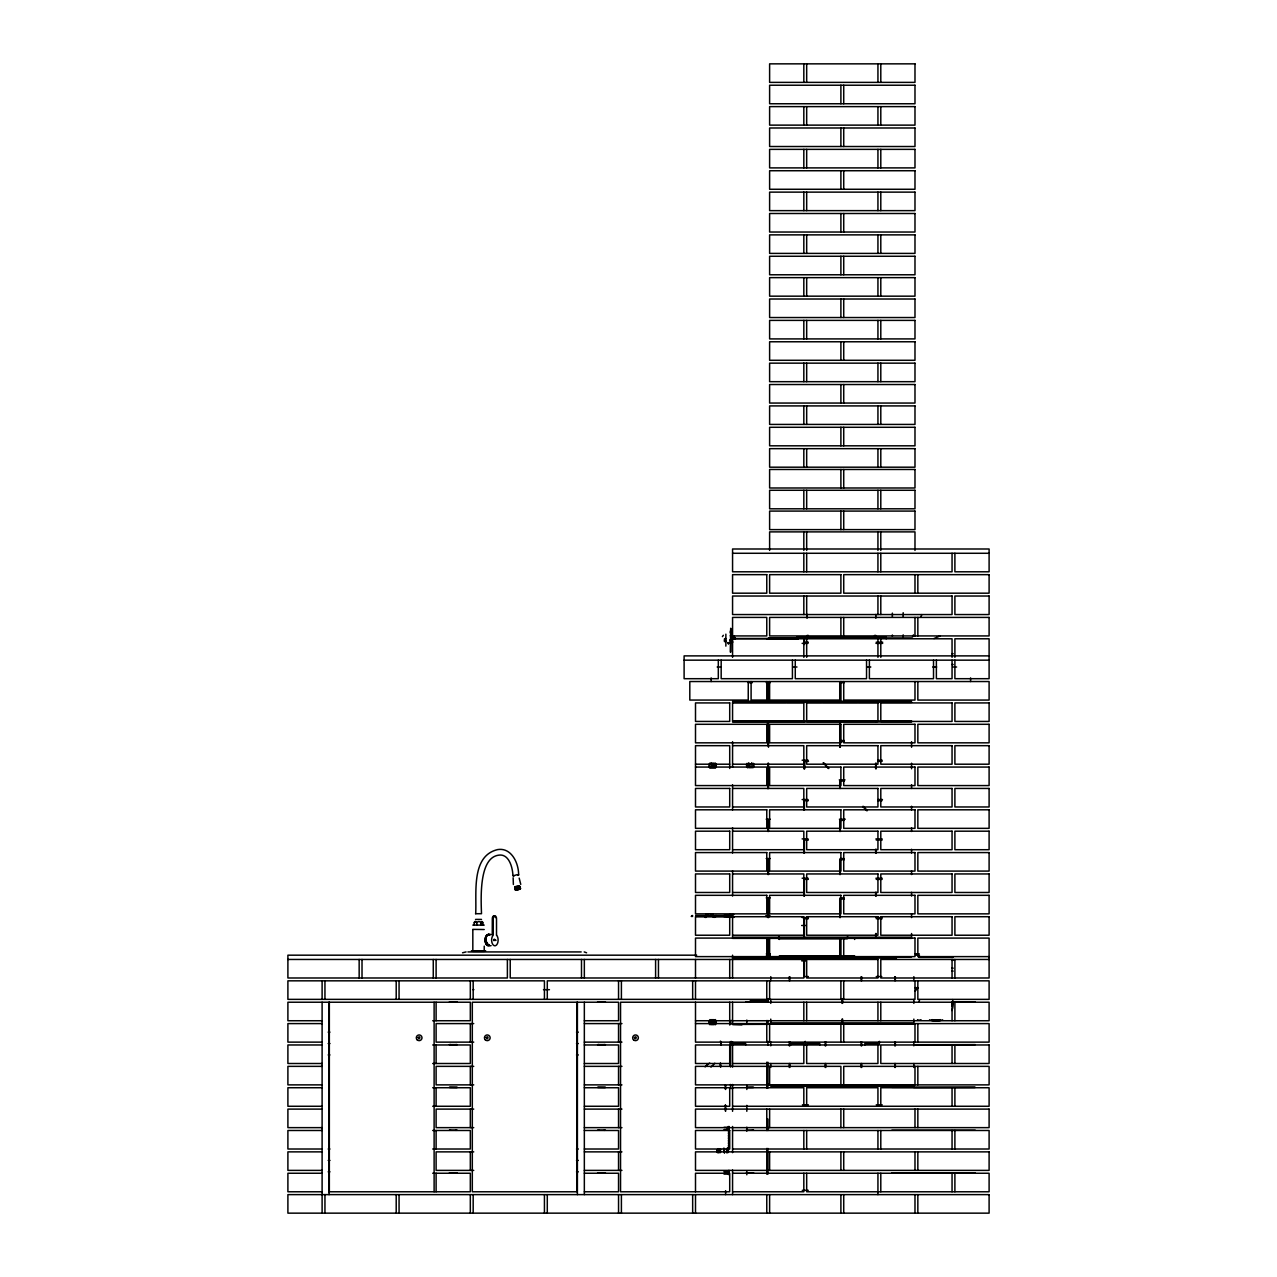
<?xml version="1.0" encoding="UTF-8"?>
<svg xmlns="http://www.w3.org/2000/svg" width="1277" height="1277" viewBox="0 0 1277 1277"><rect width="100%" height="100%" fill="white"/><g stroke="black" fill="none" stroke-linecap="round" stroke-linejoin="round"><path stroke-width="1.5" d="M714.561 916.407L695.742 916.407L695.742 915.545L725.847 915.545M495.747 940.526L495.476 940.239M713.252 917.253C713.651 916.104 717.275 914.731 716.413 916.439A2.793 2.793 0 0 0 715.727 916.519L714.226 917.429M513.37 884.498L513.146 877.778M494.279 939.569L495.189 939.904M513.897 875.942L513.131 875.479M513.242 875.862L517.105 874.665M519.755 889.207L514.998 889.574L519.755 888.6M519.595 888.584C507.208 891.41 526.363 887.595 518.941 888.537M517.887 875.399L518.685 874.921L517.68 874.681M515.621 889.782L519.643 889.159L519.069 886.892L520.09 886.541L519.164 889.175L517.712 889.271L518.111 887.244M519.244 887.052L519.915 889L519.643 886.988M518.829 886.382C522.612 885.871 511.933 886.382 515.78 887.26M494.407 940.08L495.492 939.585M449.871 1001.934L450.749 1001.934M450.733 1044.602L449.871 1044.602M455.793 1001.934L456.671 1001.934M449.871 1130.209L450.558 1130.209M598.785 1001.838L598.45 1001.838M598.993 1044.602L598.099 1044.602M604.691 1044.602L603.877 1044.698M598.147 1130.209L598.897 1130.209M753.238 1130.113L752.44 1130.113M778.778 936.456L778.491 938.755L847.274 938.755L847.561 936.456M462.545 952.786L466.073 951.924M711.832 764.269L711.832 766.982M714.13 766.04L713.604 764.508M711.05 1022.175L711.832 1020.818M714.13 1022.574L713.987 1021.712M748.673 765.21C752.712 760.469 751.147 769.871 748.785 765.593M732.248 640.99L732.248 638.995M813.928 637.925L814.072 637.015M835.797 637.925L835.94 637.015M857.665 637.925L857.809 637.015M720.436 1066.774L720.436 1063.661M717.227 1152.508L717.546 1149.571A5.06 4.278 -36.3 0 1 718.041 1148.646M733.956 639.011L733.796 636.297M713.013 767.142L713.987 765.178M713.987 1022.494L712.534 1023.595M912.528 637.031L913.438 634.861M920.988 616.615L921.834 614.604M494.79 940.191L495.652 940.287M717.451 1150.609L717.546 1150.401A5.06 4.023 31.3 0 1 718.249 1149.492L718.488 1149.364A5.858 3.32 37.9 0 1 719.542 1149.22L717.451 1150.609L718.488 1150.114A5.858 1.628 -31.8 0 1 719.542 1149.22M718.249 1151.934L718.297 1150.816M748.817 762.736L747.38 765.21L748.817 767.669L751.658 767.669L753.095 765.21L751.658 762.736M729.183 643.369L727.97 642.523L728.8 643.464M915.162 991.128L917.509 988.318A18.947 7.247 90 0 1 918.371 987.903M721.058 1045.097L720.93 1041.968L720.787 1045.256M494.79 940.032L493.864 939.968M515.349 889.462C518.925 888.473 513.753 890.612 514.982 886.988L516.483 886.621M519.037 888.984L517.121 888.792M722.415 636.616L723.357 635.292M713.843 766.312L711.481 766.615M456.48 1130.209L455.809 1130.384M713.843 1022.845L712.933 1023.547M747.189 1130.209L746.47 1130.384M705.112 1066.886L705.67 1066.279A18.548 18.532 -10.8 0 1 708.033 1064.188M492.252 935.115L492.315 918.706A2.857 1.628 -90 0 1 493.624 915.912A2.857 1.628 -90 0 1 495.444 917.604M516.754 889.191L517.632 889.303L516.642 889.606M518.175 886.733C517.217 891.075 520.33 888.01 517.6 888.872M710.938 1067.109L714.833 1063.246M519.547 889.287C515.493 890.739 516.69 887.435 514.918 887.068M514.743 886.861L515.062 887.691M517.935 889.127L515.254 889.718M517.823 888.888L520.25 888.84L519.085 889.303M717.451 1149.827L718.999 1148.693M517.456 889.159C513.849 889.877 517.68 889.399 516.419 887.116L516.004 889.51L516.658 888.968M709.709 1063.071L709.613 1063.134A18.612 18.58 43.1 0 0 705.67 1066.263M519.468 888.808L518.622 887.307M515.605 889.079L518.733 889.51M720.93 1066.056L720.803 1066.933M515.269 889.287L516.195 889.111M933.966 638.516L940.287 635.898M711.8 764.269L713.971 764.843M711.8 1020.802L714.178 1022.175M728.481 1131.454L728.289 1126.49M728.481 1133.96L728.481 1132.571M728.481 1136.45L728.481 1135.077M728.481 1138.94L728.481 1137.568M728.481 1141.43L728.481 1140.058M728.481 1143.937L728.481 1142.548M728.481 1146.427L728.481 1145.054M518.685 889.095L517.903 889.383L519.244 888.968M516.084 888.84L515.254 889M516.387 887.18L515.317 887.26L515.828 889.558M716.62 915.609L716.62 916.455L723.708 916.455L733.748 914.635M723.708 916.455L724.298 915.417L730.205 914.555M515.509 887.196L516.531 887.148M519.308 887.068L519.531 886.158M518.526 889.255L518.063 886.813M733.748 916.902L727.842 916.902M516.547 888.808L517.041 889.127M489.362 945.283L489.362 945.283A5.555 3.177 -90 0 1 485.148 940.08A5.555 3.177 -90 0 1 489.554 934.94M516.291 886.988L517.536 886.781M516.435 886.605L517.903 886.398M728.289 1173.882L728.912 1170.323M517.424 888.505L518.861 888.377M725.863 638.564L724.538 638.723L724.442 641.565L725.863 641.708M724.298 916.647L733.748 917.413M517.855 886.749L517.472 888.744M517.408 889.718L515.429 889.606M728.385 642.65L728.401 644.071L728.736 642.65M720.436 1065.178L720.436 1062.975M517.871 886.43L518.909 886.35M518.079 888.792L519.085 888.632M491.086 934.493L489.793 934.397M730.284 652.02L730.715 628.252L730.859 652.02M518.446 886.733L519.707 886.829M515.988 889.638L516.914 889.446M729.853 640.495L729.853 639.777M732.567 553.276L989.1 553.276M730.859 631.301L730.859 632.738M807.048 635.435L808.277 635.435L808.277 637.925M875.846 635.435L874.617 635.435L874.617 637.925M732.567 635.93L766.775 635.93L766.775 617.414L732.567 617.414L732.567 657.32M804.398 637.925L839.739 637.925M840.314 637.925L875.655 637.925M876.23 637.925L911.57 637.925M732.95 638.468L798.237 638.468M732.567 638.787L952.051 638.787L952.051 657.32M767.142 639.059L798.237 639.059M724.442 640.144L725.863 640.144M804.398 642.203L808.325 642.203M876.23 642.203L882.694 642.203M802.132 643.353L808.07 643.353M875.942 643.353L882.694 643.353M730.364 643.48L730.284 640.99M951.876 653.696L953.185 653.696M989.1 655.883L684.105 655.883L684.105 678.694L718.312 678.694L718.312 660.161M684.105 660.161L989.1 660.161M951.876 664.519L953.185 664.519M717.179 667.009L721.17 667.009M793.001 667.009L796.992 667.009M866.828 667.009L870.818 667.009M932.673 667.009L936.664 667.009M952.626 667.009L956.617 667.009M748.274 682.684L752.361 682.684M766.216 682.684L770.175 682.684M844.273 682.684L840.314 682.684L840.314 701.217L911.57 701.217M732.567 701.217L839.739 701.217L839.739 682.684M785.866 702.35L732.567 702.35L732.567 721.441L803.824 721.441L803.824 702.925L732.567 702.925M786.44 702.35L821.781 702.35M822.356 702.35L857.697 702.35M858.272 702.35L911.57 702.35M732.567 720.882L749.95 720.882M750.525 720.882L785.866 720.882M786.44 720.882L821.781 720.882M822.356 720.882L857.697 720.882M858.272 720.882L893.613 720.882M894.187 720.882L911.57 720.882M732.567 722.016L767.908 722.016L767.908 740.548M803.824 722.016L768.483 722.016L768.483 740.548M804.398 722.016L839.739 722.016L839.739 740.548M875.655 722.016L840.314 722.016L840.314 740.548L844.241 740.548M876.23 722.016L911.57 722.016M844.273 741.682L840.314 741.682L840.314 747.253M732.567 745.672L803.824 745.672L803.824 768.77M802.132 760.214L808.07 760.214M877.922 760.214L882.12 760.214M808.501 761.347L804.398 761.347L804.398 768.77M878.193 761.347L882.12 761.347M695.502 764.205L729.71 764.205M732.567 764.205L803.824 764.205M695.502 767.062L766.775 767.062L766.775 785.578L695.502 785.578L695.502 745.672L729.71 745.672L729.71 768.483M839.276 779.88L845.023 779.88M844.273 781.029L840.314 781.029L840.314 788.436M732.567 788.436L803.824 788.436L803.824 809.953M802.132 799.546L808.07 799.546M877.922 799.546L882.455 799.546M808.325 800.695L804.398 800.695L804.398 809.953M878.017 800.695L881.96 800.695M732.567 806.968L803.824 806.968M766.216 819.211L770.175 819.211M839.404 819.211L845.246 819.211M844.273 820.361L840.314 820.361L840.314 831.471M732.567 831.183L803.824 831.183L803.824 853.004M802.132 838.893L808.07 838.893M875.942 838.893L882.12 838.893M808.357 840.027L804.398 840.027L804.398 853.004M876.23 840.027L882.12 840.027M732.567 849.716L803.824 849.716M766.216 858.559L770.175 858.559M840.027 858.559L843.985 858.559M844.273 859.692L840.314 859.692L840.314 874.522M732.567 873.947L803.824 873.947L803.824 896.039M802.132 878.225L808.07 878.225M875.942 878.225L882.12 878.225M808.357 879.358L804.398 879.358L804.398 896.039M876.23 879.358L882.12 879.358M732.567 892.479L803.824 892.479M766.216 897.891L770.175 897.891M840.027 897.891L843.985 897.891M844.273 899.024L840.314 899.024L840.314 917.556M475.539 913.709L481.509 913.709C480.759 895.081 479.609 858.192 498.317 855.223C507.799 853.371 512.348 864.721 512.971 875.703M692.613 915.545L691.24 916.407L692.613 916.407M765.961 915.609L769.919 915.609M765.961 916.455L769.919 916.455M732.567 916.71L803.824 916.71L803.824 937.222L732.567 937.222L732.567 913.853M802.132 917.556L808.07 917.556M875.942 917.556L881.88 917.556M808.357 918.706L804.398 918.706L804.398 937.222L875.655 937.222L875.655 933.519M876.23 918.706L882.12 918.706M475.539 919.408L481.509 919.408M472.825 925.107L484.222 925.107M801.653 925.49L805.595 925.49M472.825 929.385L484.222 929.528M732.567 935.227L803.824 935.227M732.567 938.372L767.908 938.372L767.908 956.888L732.567 956.888M911.57 938.372L840.314 938.372L840.314 956.888M494.279 940.542L494.215 939.17L493.736 940.542M471.405 950.774L485.643 950.774M472.57 951.333L484.478 951.333M467.925 951.924L581.179 951.924M584.212 951.924L586.59 952.786M766.376 953.759L770.35 953.759M915.21 953.759L919.185 953.759M696.667 955.18L287.9 955.18L287.9 977.99L507.384 977.99L507.384 959.458M766.376 955.18L770.35 955.18M915.529 955.18L919.504 955.18M779.337 955.866L854.632 955.866M989.1 956.617L917.844 956.617L917.844 938.084L989.1 938.084L989.1 977.99L880.795 977.99L880.795 959.458L989.1 959.458M911.57 956.888L768.483 956.888L768.483 938.372L839.739 938.372L839.739 956.888M776.272 957.096L851.567 957.096M918.977 957.383L953.185 957.383M732.567 958.037L803.824 958.037L803.824 977.99L510.225 977.99L510.225 959.458M875.655 958.037L804.398 958.037L804.398 976.57L808.357 976.57M876.23 958.037L896.47 958.037M287.9 959.458L805.739 959.458M951.876 960.288L953.185 960.288M801.733 960.879L805.691 960.879M951.892 968.189L953.185 968.189M951.876 971.111L953.185 971.111M876.23 976.57L881.753 976.57M914.986 987.68L917.844 987.68M472.969 989.675L473.879 989.675M543.491 989.675L549.445 989.675M766.775 1000.785L750.237 1000.785L750.237 1002.222M449.36 1001.934L457.198 1001.934M597.588 1001.934L605.426 1001.934M745.912 1001.934L750.365 1001.838M951.972 1001.934L975.277 1001.934M732.567 1020.546L730.572 1020.546L730.572 1024.425M322.107 1020.738L287.9 1020.738L287.9 1002.222L470.319 1002.222L470.319 1020.738L432.711 1020.738M584.339 1020.738L618.547 1020.738L618.547 1002.222L472.314 1002.222L472.314 1191.776L577.108 1191.776L577.108 1002.222M695.502 1020.738L729.71 1020.738M732.567 1020.738L989.1 1020.738L989.1 1002.222L620.542 1002.222L620.542 1191.776L729.71 1191.776L729.71 1173.244L695.502 1173.244L695.502 1191.776M322.107 1023.595L287.9 1023.595L287.9 1042.128L322.107 1042.128M473.735 1023.595L436.111 1023.595L436.111 1042.128L473.735 1042.128M584.339 1023.595L621.947 1023.595M695.502 1023.595L989.1 1023.595L989.1 1042.128L695.502 1042.128L695.502 1002.222M732.567 1002.222L732.567 1024.425L767.908 1024.314L767.908 1020.515M770.765 1024.17L789.282 1024.17M789.856 1024.17L825.197 1024.17M825.772 1024.17L861.113 1024.17M861.688 1024.17L894.762 1024.17M895.321 1024.17L913.853 1024.17M328.157 1032.151L329.945 1032.151M576.502 1032.151L578.289 1032.151M584.339 1042.128L621.947 1042.128M328.157 1043.548L329.945 1043.548M576.502 1043.548L578.289 1043.548M732.567 1043.548L745.672 1043.548L745.672 1044.969M803.824 1043.548L790.718 1043.548L790.718 1044.969M806.681 1043.548L819.786 1043.548L819.786 1044.969M877.938 1043.548L864.832 1043.548L864.832 1044.969M913.582 1044.698L975.277 1044.602M322.107 1044.969L287.9 1044.969L287.9 1063.502L322.107 1063.502M432.711 1044.969L470.319 1044.969L470.319 1063.502L432.711 1063.502M584.339 1044.969L618.547 1044.969L618.547 1063.502L584.339 1063.502M328.157 1054.946L329.945 1054.946M576.502 1054.946L578.289 1054.946M732.567 1063.502L803.824 1063.502L803.824 1044.969M322.107 1066.359L287.9 1066.359L287.9 1084.875L322.107 1084.875M473.735 1066.359L436.111 1066.359L436.111 1084.875L473.735 1084.875M584.339 1066.359L621.947 1066.359M766.775 1084.173L767.908 1084.173M584.339 1084.875L621.947 1084.875M770.765 1085.163L789.282 1085.163M789.856 1085.163L825.197 1085.163M825.772 1085.163L861.113 1085.163M861.688 1085.163L894.762 1085.163M895.321 1085.163L913.853 1085.163M770.765 1086.312L842.022 1086.312M842.597 1086.312L913.853 1086.312M746.327 1087.35L753.638 1087.35L746.662 1087.445M891.857 1087.35L975.277 1087.35L913.582 1087.445M322.107 1087.733L287.9 1087.733L287.9 1106.265L322.107 1106.265M432.711 1087.733L470.319 1087.733L470.319 1106.265L432.711 1106.265M584.339 1087.733L618.547 1087.733L618.547 1106.265L584.339 1106.265M732.567 1087.733L803.824 1087.733L803.824 1106.265M732.567 1088.419L730.572 1088.419L730.572 1084.476M802.435 1104.828L808.373 1104.828M876.245 1104.828L882.184 1104.828M732.567 1106.265L989.1 1106.265L989.1 1087.733L880.795 1087.733L880.795 1106.265M322.107 1109.106L287.9 1109.106L287.9 1127.639L322.107 1127.639M473.735 1109.106L436.111 1109.106L436.111 1127.639L473.735 1127.639M584.339 1109.106L621.947 1109.106M766.775 1119.083L767.908 1119.083L767.908 1130.48M724.011 1127.352L728.959 1127.352M584.339 1127.639L621.947 1127.639M729.151 1127.926L727.427 1127.926L727.427 1129.922M727.427 1129.347L729.295 1129.347M724.011 1129.634L726.868 1129.634M449.36 1130.209L457.198 1130.209M597.588 1130.209L605.426 1130.209M746.327 1130.209L753.638 1130.209M891.857 1130.209L975.277 1130.209M322.107 1130.48L287.9 1130.48L287.9 1149.013L322.107 1149.013M432.711 1130.48L470.319 1130.48L470.319 1149.013L432.711 1149.013M584.339 1130.48L618.547 1130.48L618.547 1149.013L584.339 1149.013M732.567 1130.48L989.1 1130.48L989.1 1149.013L732.567 1149.013M328.157 1149.013L329.945 1149.013M576.502 1149.013L578.289 1149.013M717.913 1151.407L718.759 1151.407M322.107 1151.87L287.9 1151.87L287.9 1170.386L322.107 1170.386M473.735 1151.87L436.111 1151.87L436.111 1170.386L473.735 1170.386M584.339 1151.87L621.947 1151.87M328.157 1160.41L329.945 1160.41M576.502 1160.41L578.289 1160.41M584.339 1170.386L621.947 1170.386M724.442 1171.217L728.576 1171.217M328.157 1171.823L329.945 1171.823M576.502 1171.823L578.289 1171.823M724.011 1171.823L727.539 1171.823M727.427 1172.11L729.295 1172.11M746.327 1172.861L753.638 1172.861M322.107 1173.244L287.9 1173.244L287.9 1191.776L322.107 1191.776M432.711 1173.244L470.319 1173.244L470.319 1191.776L328.907 1191.776M584.339 1173.244L618.547 1173.244L618.547 1191.776L584.339 1191.776M732.567 1173.244L989.1 1173.244L989.1 1191.776L806.681 1191.776L806.681 1173.244M729.151 1173.531L727.427 1173.531L727.427 1171.536M724.011 1174.106L728.959 1174.106M802.259 1190.34L808.245 1190.34M732.567 1191.776L803.824 1191.776L803.824 1173.244M732.567 1024.457L741.937 1024.808M518.59 888.792L519.021 888.76M515.206 889.59L516.451 889.494L515.94 887.212M711.241 1022.845L712.614 1023.739A1.708 1.708 0 0 0 714.322 1022.175M723.708 915.609L725.48 916.184M718.249 1152.54L717.451 1152.189L718.999 1152.764M604.037 1002.126L604.899 1001.934M728.481 1147.544L728.289 1152.508M604.037 1130.384L604.899 1130.209M720.93 1041.92L720.436 1041.106M823.649 762.784L828.853 768.483M863.475 806.394L867.386 810.672M823.17 762.784L828.374 768.483M862.709 806.394L866.604 810.672M730.284 635.627L730.859 636.632M486.569 942.187L487.271 943.416A5.651 3.113 71.9 0 0 489.362 945.283M520.761 884.386L519.18 878.113M730.284 632.338L730.859 634.062M730.284 631.141L730.859 633.121M868.839 637.015L868.967 637.925M846.97 637.015L847.098 637.925M825.102 637.015L825.229 637.925M724.298 1152.508L723.58 1148.231M518.606 874.921C518.765 863.412 511.63 847.401 497.775 849.556C470.734 855.813 476.848 893.437 475.683 913.709M516.706 886.972L516.93 888.824M456.671 1044.602L455.618 1044.698M975.277 1172.861L891.857 1172.956M970.584 677.911L970.584 681.535M954.893 553.276L954.893 571.793L989.1 571.793L989.1 548.998L732.567 548.998L732.567 571.793L952.051 571.793L952.051 553.276M954.893 657.32L954.893 638.787L989.1 638.787L989.1 678.694L954.893 678.694L954.893 660.161M954.893 959.458L954.893 977.99M954.893 1002.222L954.893 1020.738M954.893 1044.969L954.893 1063.502M954.893 1087.733L954.893 1106.265M954.893 1130.48L954.893 1149.013M954.893 1173.244L954.893 1191.776M952.131 1001.838L952.131 1001.934A18.947 17.511 0 0 1 952.179 1006.116A15.053 13.903 -90 0 0 952.179 1001.886A16.234 16.234 0 0 1 952.179 1006.116M952.051 660.161L952.051 678.694L936.376 678.694L936.376 660.161M952.051 959.458L952.051 977.99M952.051 1002.222L952.051 1020.738M952.051 1044.969L952.051 1063.502M952.051 1087.733L952.051 1106.265M952.051 1130.48L952.051 1149.013M952.051 1173.244L952.051 1191.776M933.519 660.161L933.519 678.694L869.382 678.694L869.382 660.161M917.844 574.65L917.844 593.182M917.844 617.414L917.844 635.93M917.844 681.535L917.844 700.067L989.1 700.067L989.1 681.535L689.803 681.535L689.803 700.067L748.242 700.067L748.242 681.535M917.844 980.832L917.844 999.364L989.1 999.364L989.1 980.832L547.29 980.832L547.29 999.364M917.844 1023.595L917.844 1042.128M917.844 1066.359L917.844 1084.875M917.844 1109.106L917.844 1127.639M917.844 1151.87L917.844 1170.386M917.844 1194.618L917.844 1213.15M914.986 550.419L914.986 531.886L769.616 531.886L769.616 550.419M914.986 574.65L914.986 593.182M914.986 617.414L914.986 635.93M914.986 681.535L914.986 700.067L843.73 700.067L843.73 681.535M914.986 980.832L914.986 999.364L287.9 999.364L287.9 980.832L544.433 980.832L544.433 999.364M914.986 1023.595L914.986 1042.128M914.986 1066.359L914.986 1084.875M914.986 1109.106L914.986 1127.639M914.986 1151.87L914.986 1170.386M914.986 1194.618L914.986 1213.15M913.853 976.666L913.853 980.624M913.853 999.46L913.853 1003.387M913.853 1019.094L913.853 1023.021L842.597 1023.021L842.597 1019.094M913.853 1041.872L913.853 1045.815M913.853 1063.518L913.853 1067.46M911.57 741.682L911.57 747.253M911.57 763.215L911.57 768.77M911.57 784.732L911.57 788.436M911.57 806.25L911.57 809.953M911.57 827.767L911.57 831.471M911.57 849.285L911.57 853.004M911.57 870.818L911.57 874.522M911.57 892.336L911.57 896.039M911.57 913.853L911.57 917.556M911.57 933.519L911.57 937.222L876.23 937.222L876.23 933.519M903.19 612.689L903.19 616.839M903.19 634.861L903.19 637.031M895.321 976.666L895.321 980.624M895.321 1041.872L895.321 1045.815M895.321 1063.518L895.321 1067.46M894.762 976.666L894.762 980.624M894.762 1041.872L894.762 1045.815M894.762 1063.518L894.762 1067.46M892.368 613.12L892.368 616.839M892.368 635.004L892.368 636.169M886.206 638.787L886.206 637.079L796.704 637.079L796.704 638.787M880.795 63.85L880.795 82.382M880.795 106.614L880.795 125.13M880.795 149.361L880.795 167.894M880.795 192.125L880.795 210.641M880.795 234.872L880.795 253.405M880.795 277.636L880.795 296.168M880.795 320.383L880.795 338.916M880.795 363.147L880.795 381.679M880.795 405.91L880.795 424.427M880.795 448.658L880.795 467.19M880.795 490.272L880.795 508.805M880.795 531.886L880.795 550.419M880.795 553.276L880.795 571.793M880.795 596.024L880.795 614.556M880.795 638.787L880.795 657.32M880.795 1002.222L880.795 1020.738M880.795 1130.48L880.795 1149.013M880.795 1173.244L880.795 1191.776M879.358 1041.346L879.358 1044.969L731.146 1044.969L731.146 1041.346M877.938 63.85L877.938 82.382M877.938 106.614L877.938 125.13M877.938 149.361L877.938 167.894M877.938 192.125L877.938 210.641M877.938 234.872L877.938 253.405M877.938 277.636L877.938 296.168M877.938 320.383L877.938 338.916M877.938 363.147L877.938 381.679M877.938 405.91L877.938 424.427M877.938 448.658L877.938 467.19M877.938 490.272L877.938 508.805M877.938 531.886L877.938 550.419M877.938 553.276L877.938 571.793M877.938 596.024L877.938 614.556M877.938 638.787L877.938 657.32M877.938 1002.222L877.938 1020.738M877.938 1044.969L877.938 1063.502L806.681 1063.502L806.681 1044.969M877.938 1106.265L877.938 1087.733L806.681 1087.733L806.681 1106.265M877.938 1130.48L877.938 1149.013M877.938 1173.244L877.938 1194.618M876.23 763.215L876.23 768.77M876.23 849.285L876.23 853.004M876.23 892.336L876.23 896.039M875.846 614.429L875.846 618.244M875.655 763.215L875.655 768.77M875.655 849.285L875.655 853.004M875.655 892.336L875.655 896.039M866.54 660.161L866.54 678.694L795.268 678.694L795.268 660.161M861.688 976.666L861.688 980.624M861.688 1041.872L861.688 1045.815M861.688 1063.518L861.688 1067.46M861.113 976.666L861.113 980.624M861.113 1041.872L861.113 1045.815M861.113 1063.518L861.113 1067.46M854.632 938.084L854.632 939.457M843.73 85.224L843.73 103.756M843.73 127.987L843.73 146.52M843.73 170.735L843.73 189.267M843.73 213.498L843.73 232.031M843.73 256.262L843.73 274.778M843.73 299.01L843.73 317.542M843.73 341.773L843.73 360.29M843.73 384.521L843.73 403.053M843.73 427.284L843.73 445.817M843.73 469.473L843.73 487.99M843.73 511.087L843.73 529.62M843.73 617.414L843.73 635.93M843.73 980.832L843.73 999.364M843.73 1023.595L843.73 1042.128M843.73 1084.875L843.73 1066.359L989.1 1066.359L989.1 1084.875L695.502 1084.875L695.502 1066.359L840.889 1066.359L840.889 1084.875M843.73 1109.106L843.73 1127.639M843.73 1151.87L843.73 1170.386M843.73 1194.618L843.73 1213.15M842.597 999.46L842.597 1003.387M842.309 998.582L842.309 1002.222M842.022 999.46L842.022 1003.387M842.022 1019.094L842.022 1023.021L770.765 1023.021L770.765 1019.094M840.889 85.224L840.889 103.756M840.889 127.987L840.889 146.52M840.889 170.735L840.889 189.267M840.889 213.498L840.889 232.031M840.889 256.262L840.889 274.778M840.889 299.01L840.889 317.542M840.889 341.773L840.889 360.29M840.889 384.521L840.889 403.053M840.889 427.284L840.889 445.817M840.889 469.473L840.889 487.99M840.889 511.087L840.889 529.62M840.889 617.414L840.889 635.93M840.889 681.535L840.889 700.067L769.616 700.067L769.616 681.535M840.889 980.832L840.889 999.364M840.889 1023.595L840.889 1042.128M840.889 1109.106L840.889 1127.639M840.889 1151.87L840.889 1170.386M840.889 1194.618L840.889 1213.15M839.739 741.682L839.739 747.253M839.739 781.029L839.739 788.436M839.739 820.361L839.739 831.471M839.739 859.692L839.739 874.522M839.739 899.024L839.739 917.556M825.772 1041.872L825.772 1045.815M825.772 1063.518L825.772 1067.46M825.197 1041.872L825.197 1045.815M825.197 1063.518L825.197 1067.46M807.048 614.429L807.048 618.244M806.681 63.85L806.681 82.382M806.681 106.614L806.681 125.13M806.681 149.361L806.681 167.894M806.681 192.125L806.681 210.641M806.681 234.872L806.681 253.405M806.681 277.636L806.681 296.168M806.681 320.383L806.681 338.916M806.681 363.147L806.681 381.679M806.681 405.91L806.681 424.427M806.681 448.658L806.681 467.19M806.681 490.272L806.681 508.805M806.681 531.886L806.681 550.419M806.681 553.276L806.681 571.793M806.681 596.024L806.681 614.556M806.681 638.787L806.681 657.32M806.681 1002.222L806.681 1020.738M806.681 1130.48L806.681 1149.013M805.244 1041.346L805.244 1044.969M804.686 761.347L804.686 768.77M804.398 637.079L804.398 644.486M803.824 63.85L803.824 82.382M803.824 106.614L803.824 125.13M803.824 149.361L803.824 167.894M803.824 192.125L803.824 210.641M803.824 234.872L803.824 253.405M803.824 277.636L803.824 296.168M803.824 320.383L803.824 338.916M803.824 363.147L803.824 381.679M803.824 405.91L803.824 424.427M803.824 448.658L803.824 467.19M803.824 490.272L803.824 508.805M803.824 531.886L803.824 550.419M803.824 553.276L803.824 571.793M803.824 596.024L803.824 614.556M803.824 657.32L803.824 637.925L768.483 637.925L768.483 639.138M803.824 1002.222L803.824 1020.738M803.824 1130.48L803.824 1149.013M792.426 660.161L792.426 678.694L721.17 678.694L721.17 660.161M789.856 976.666L789.856 980.624M789.856 1041.872L789.856 1045.815M789.856 1063.518L789.856 1067.46M789.282 976.666L789.282 980.624M789.282 1041.872L789.282 1045.815M789.282 1063.518L789.282 1067.46M779.337 938.084L779.337 939.457M770.765 976.666L770.765 980.624M770.765 999.46L770.765 1003.387M770.765 1041.872L770.765 1045.815M770.765 1063.518L770.765 1067.46M769.616 980.832L769.616 999.364M769.616 1023.595L769.616 1042.128M769.616 1066.359L769.616 1084.875M769.616 1109.106L769.616 1127.639M769.616 1151.87L769.616 1170.386M769.616 1194.618L769.616 1213.15M768.483 682.684L768.483 701.217M768.483 741.682L768.483 747.253M768.483 763.215L768.483 779.88M768.483 781.029L768.483 788.436M768.483 820.361L768.483 831.471M768.483 859.692L768.483 874.522M768.483 899.024L768.483 917.556M768.195 998.582L768.195 1002.222M767.908 682.684L767.908 701.217M767.908 741.682L767.908 745.608M767.908 763.247L767.908 788.723M767.908 820.361L767.908 831.471M767.908 859.692L767.908 874.522M767.908 899.024L767.908 917.556M767.908 1041.33L767.908 1045.304M767.908 1062.225L767.908 1087.972M767.908 1148.438L767.908 1174.201M766.775 681.535L766.775 700.067L751.099 700.067L751.099 681.535M766.775 980.832L766.775 999.364M766.775 1020.515L766.775 1042.128M766.775 1062.225L766.775 1087.972M766.775 1109.106L766.775 1130.48M766.775 1148.438L766.775 1174.201M766.775 1194.618L766.775 1213.15M747.013 1001.838L746.678 1001.934M746.822 1020.068L746.822 1024.042M746.822 1085.53L746.822 1089.489M746.822 1105.355L746.822 1111.309M746.822 1127.176L746.822 1131.151M746.822 1170.817L746.822 1174.792M735.185 637.861L735.185 639.138M734.626 637.861L734.626 639.138M734.371 636.297L734.371 639.202M734.004 636.297L734.004 639.202M732.567 741.682L732.567 767.158M732.567 784.796L732.567 809.953M732.567 827.767L732.567 853.004M732.567 870.818L732.567 896.039M732.567 955.18L732.567 977.99M732.567 1041.872L732.567 1067.093M732.567 1084.476L732.567 1111.309M732.567 1126.49L732.567 1152.652M732.567 1170.019L732.567 1194.618M730.795 914.603L730.795 917.461M730.572 1041.84L730.572 1066.933M730.157 1042.319L730.157 1066.247M729.71 959.458L729.71 977.99M729.71 1002.222L729.71 1025.016M729.151 1126.49L729.151 1130.368M729.151 1171.073L729.151 1174.952M727.427 1147.752L727.427 1151.71M727.012 1149.204L727.012 1153.035M725.863 634.158L725.863 646.13M725.623 1085.53L725.623 1089.489M725.623 1105.355L725.623 1111.309M725.623 1190.659L725.623 1194.618M725.336 1085.147L725.336 1089.089M725.336 1104.892L725.336 1110.814M724.442 1148.342L724.442 1153.115M720.451 1148.693L720.451 1152.572M719.877 1149.124L719.877 1152.572M717.514 1150.258L717.514 1152.508M716.94 1150.848L716.94 1151.95M711.193 677.911L711.193 681.535M695.742 915.545L695.742 916.407M695.502 959.458L695.502 977.99M695.502 980.832L695.502 999.364M695.502 1194.618L695.502 1213.15M692.661 980.832L692.661 999.364M692.661 1194.618L692.661 1213.15M692.134 915.545L692.134 916.407M658.453 959.458L658.453 977.99M655.596 959.458L655.596 977.99M621.404 980.832L621.404 999.364M621.404 1194.618L621.404 1213.15M618.547 980.832L618.547 999.364M618.547 1023.595L618.547 1042.128M618.547 1066.359L618.547 1084.875M618.547 1109.106L618.547 1127.639M618.547 1151.87L618.547 1170.386M618.547 1194.618L618.547 1213.15M605.426 1044.602L597.588 1044.602M605.426 1172.861L597.588 1172.956M584.339 959.458L584.339 977.99M584.339 1002.222L584.339 1194.618M581.498 959.458L581.498 977.99M577.396 1002.222L577.396 1194.618M547.29 1194.618L547.29 1213.15M544.433 1194.618L544.433 1213.15M484.222 946.145L484.222 950.774M482.067 921.707A2.315 1.325 -90 0 1 482.786 922.952L482.786 925.107M482.786 922.952A2.315 0.974 -90 0 0 481.876 921.531A2.315 0.974 -90 0 0 480.982 922.952L480.982 925.107M474.262 925.107L474.262 922.952A2.315 1.325 -90 0 1 475.491 921.531A2.315 1.325 -90 0 1 476.72 922.952L476.72 925.107M473.176 980.832L473.176 999.364M473.176 1194.618L473.176 1213.15M472.825 929.528L472.825 950.774M470.319 980.832L470.319 999.364M470.319 1023.595L470.319 1042.128M470.319 1066.359L470.319 1084.875M470.319 1109.106L470.319 1127.639M470.319 1151.87L470.319 1170.386M470.319 1194.618L470.319 1213.15M457.198 1044.602L449.36 1044.602M457.198 1172.861L449.36 1172.956M436.111 959.458L436.111 977.99M436.111 1002.222L436.111 1020.738M436.111 1044.969L436.111 1063.502M436.111 1087.733L436.111 1106.265M436.111 1130.48L436.111 1149.013M436.111 1173.244L436.111 1191.776M434.116 1002.222L434.116 1191.776M433.27 959.458L433.27 977.99M399.062 980.832L399.062 999.364M399.062 1194.618L399.062 1213.15M396.205 980.832L396.205 999.364M396.205 1194.618L396.205 1213.15M362.014 959.458L362.014 977.99M359.156 959.458L359.156 977.99M329.338 1002.222L329.338 1191.776M329.051 1002.222L329.051 1194.618M324.949 980.832L324.949 999.364M324.949 1194.618L324.949 1213.15M322.107 980.832L322.107 999.364M322.107 1002.222L322.107 1213.15M706.165 917.413A3.4 3.4 0 0 1 708.751 913.678M710.379 913.678A3.4 3.4 0 0 1 712.518 915.306L713.252 914.907A4.262 4.262 0 0 0 712.39 913.821M705.319 917.509A4.262 4.262 0 0 1 706.74 913.789M715.232 763.007A3.703 3.703 0 0 1 715.232 768.243M709.996 768.243A3.703 3.703 0 0 1 709.996 763.007M753.446 763.343A3.703 3.703 0 0 1 752.855 767.828M747.62 767.828A3.703 3.703 0 0 1 747.029 763.343M715.232 1019.557A3.703 3.703 0 0 1 715.232 1024.793M709.996 1024.793A3.703 3.703 0 0 1 709.996 1019.557M712.614 1023.883A1.708 1.708 0 0 1 710.906 1022.175M952.61 999.572A17.096 17.096 0 0 1 951.892 1010.538M942.634 1019.796A17.096 17.096 0 0 1 929.544 1019.796M919.137 1001.759A17.096 17.096 0 0 1 919.568 999.572M920.988 1019.669A18.947 7.247 -90 0 1 917.509 1019.669M940.287 1019.669A18.947 17.511 -90 0 1 931.891 1019.669A15.053 13.903 0 0 0 940.287 1019.669A16.234 16.234 0 0 1 931.891 1019.669M474.262 922.952A2.315 0.974 -90 0 1 475.714 921.914M476.72 922.952A2.315 2.315 -90 0 1 480.982 922.952M489.171 945.587A5.699 3.256 -90 0 1 485.068 939.712A5.699 3.256 -90 0 1 489.57 934.812M489.873 934.572A5.699 3.256 -90 0 0 489.027 934.381L488.612 934.429A5.699 3.256 90 0 0 485.771 940.08A5.555 3.177 -90 0 1 489.857 934.716M491.102 945.65A5.778 3.192 71.9 0 1 485.723 940.111M486.537 942.123A5.651 3.113 71.9 0 1 485.851 940.111M418.138 1037.515C419.415 1041.553 421.266 1034.673 418.138 1037.515M486.266 1037.515C487.559 1041.553 489.41 1034.673 486.266 1037.515M634.493 1037.515C635.786 1041.553 637.622 1034.673 634.493 1037.515M711.193 763.167L709.757 765.625L711.193 768.1L714.035 768.1L715.455 765.625L714.035 763.167L711.193 763.167M711.193 1019.7L709.757 1022.175L711.193 1024.633L714.035 1024.633L715.455 1022.175L714.035 1019.7L711.193 1019.7M914.986 63.85L769.616 63.85L769.616 82.382L914.986 82.382L914.986 63.85M914.986 85.224L769.616 85.224L769.616 103.756L914.986 103.756L914.986 85.224M914.986 106.614L769.616 106.614L769.616 125.13L914.986 125.13L914.986 106.614M914.986 127.987L769.616 127.987L769.616 146.52L914.986 146.52L914.986 127.987M914.986 149.361L769.616 149.361L769.616 167.894L914.986 167.894L914.986 149.361M914.986 170.735L769.616 170.735L769.616 189.267L914.986 189.267L914.986 170.735M914.986 192.125L769.616 192.125L769.616 210.641L914.986 210.641L914.986 192.125M914.986 213.498L769.616 213.498L769.616 232.031L914.986 232.031L914.986 213.498M914.986 234.872L769.616 234.872L769.616 253.405L914.986 253.405L914.986 234.872M914.986 256.262L769.616 256.262L769.616 274.778L914.986 274.778L914.986 256.262M914.986 277.636L769.616 277.636L769.616 296.168L914.986 296.168L914.986 277.636M914.986 299.01L769.616 299.01L769.616 317.542L914.986 317.542L914.986 299.01M914.986 320.383L769.616 320.383L769.616 338.916L914.986 338.916L914.986 320.383M914.986 341.773L769.616 341.773L769.616 360.29L914.986 360.29L914.986 341.773M914.986 363.147L769.616 363.147L769.616 381.679L914.986 381.679L914.986 363.147M914.986 384.521L769.616 384.521L769.616 403.053L914.986 403.053L914.986 384.521M914.986 405.91L769.616 405.91L769.616 424.427L914.986 424.427L914.986 405.91M914.986 427.284L769.616 427.284L769.616 445.817L914.986 445.817L914.986 427.284M914.986 448.658L769.616 448.658L769.616 467.19L914.986 467.19L914.986 448.658M914.986 469.473L769.616 469.473L769.616 487.99L914.986 487.99L914.986 469.473M914.986 490.272L769.616 490.272L769.616 508.805L914.986 508.805L914.986 490.272M914.986 511.087L769.616 511.087L769.616 529.62L914.986 529.62L914.986 511.087M766.775 574.65L732.567 574.65L732.567 593.182L766.775 593.182L766.775 574.65M840.889 574.65L769.616 574.65L769.616 593.182L840.889 593.182L840.889 574.65M989.1 574.65L843.73 574.65L843.73 593.182L989.1 593.182L989.1 574.65M952.051 596.024L732.567 596.024L732.567 614.556L952.051 614.556L952.051 596.024M989.1 596.024L954.893 596.024L954.893 614.556L989.1 614.556L989.1 596.024M989.1 617.414L769.616 617.414L769.616 635.93L989.1 635.93L989.1 617.414M729.71 702.925L695.502 702.925L695.502 721.441L729.71 721.441L729.71 702.925M877.938 702.925L806.681 702.925L806.681 721.441L877.938 721.441L877.938 702.925M952.051 702.925L880.795 702.925L880.795 721.441L952.051 721.441L952.051 702.925M989.1 702.925L954.893 702.925L954.893 721.441L989.1 721.441L989.1 702.925M766.775 724.298L695.502 724.298L695.502 742.831L766.775 742.831L766.775 724.298M840.889 724.298L769.616 724.298L769.616 742.831L840.889 742.831L840.889 724.298M914.986 724.298L843.73 724.298L843.73 742.831L914.986 742.831L914.986 724.298M989.1 724.298L917.844 724.298L917.844 742.831L989.1 742.831L989.1 724.298M877.938 745.672L806.681 745.672L806.681 764.205L877.938 764.205L877.938 745.672M952.051 745.672L880.795 745.672L880.795 764.205L952.051 764.205L952.051 745.672M989.1 745.672L954.893 745.672L954.893 764.205L989.1 764.205L989.1 745.672M840.889 767.062L769.616 767.062L769.616 785.578L840.889 785.578L840.889 767.062M914.986 767.062L843.73 767.062L843.73 785.578L914.986 785.578L914.986 767.062M989.1 767.062L917.844 767.062L917.844 785.578L989.1 785.578L989.1 767.062M729.71 788.436L695.502 788.436L695.502 806.968L729.71 806.968L729.71 788.436M877.938 788.436L806.681 788.436L806.681 806.968L877.938 806.968L877.938 788.436M952.051 788.436L880.795 788.436L880.795 806.968L952.051 806.968L952.051 788.436M989.1 788.436L954.893 788.436L954.893 806.968L989.1 806.968L989.1 788.436M766.775 809.81L695.502 809.81L695.502 828.342L766.775 828.342L766.775 809.81M840.889 809.81L769.616 809.81L769.616 828.342L840.889 828.342L840.889 809.81M914.986 809.81L843.73 809.81L843.73 828.342L914.986 828.342L914.986 809.81M989.1 809.81L917.844 809.81L917.844 828.342L989.1 828.342L989.1 809.81M729.71 831.183L695.502 831.183L695.502 849.716L729.71 849.716L729.71 831.183M877.938 831.183L806.681 831.183L806.681 849.716L877.938 849.716L877.938 831.183M952.051 831.183L880.795 831.183L880.795 849.716L952.051 849.716L952.051 831.183M989.1 831.183L954.893 831.183L954.893 849.716L989.1 849.716L989.1 831.183M766.775 852.573L695.502 852.573L695.502 871.09L766.775 871.09L766.775 852.573M840.889 852.573L769.616 852.573L769.616 871.09L840.889 871.09L840.889 852.573M914.986 852.573L843.73 852.573L843.73 871.09L914.986 871.09L914.986 852.573M989.1 852.573L917.844 852.573L917.844 871.09L989.1 871.09L989.1 852.573M729.71 873.947L695.502 873.947L695.502 892.479L729.71 892.479L729.71 873.947M877.938 873.947L806.681 873.947L806.681 892.479L877.938 892.479L877.938 873.947M952.051 873.947L880.795 873.947L880.795 892.479L952.051 892.479L952.051 873.947M989.1 873.947L954.893 873.947L954.893 892.479L989.1 892.479L989.1 873.947M766.775 895.321L695.502 895.321L695.502 913.853L766.775 913.853L766.775 895.321M840.889 895.321L769.616 895.321L769.616 913.853L840.889 913.853L840.889 895.321M914.986 895.321L843.73 895.321L843.73 913.853L914.986 913.853L914.986 895.321M989.1 895.321L917.844 895.321L917.844 913.853L989.1 913.853L989.1 895.321M729.71 916.71L695.502 916.71L695.502 935.227L729.71 935.227L729.71 916.71M877.938 916.71L806.681 916.71L806.681 935.227L877.938 935.227L877.938 916.71M952.051 916.71L880.795 916.71L880.795 935.227L952.051 935.227L952.051 916.71M989.1 916.71L954.893 916.71L954.893 935.227L989.1 935.227L989.1 916.71M766.775 938.084L695.502 938.084L695.502 956.617L766.775 956.617L766.775 938.084M840.889 938.084L769.616 938.084L769.616 956.617L840.889 956.617L840.889 938.084M914.986 938.084L843.73 938.084L843.73 956.617L914.986 956.617L914.986 938.084M877.938 959.458L806.681 959.458L806.681 977.99L877.938 977.99L877.938 959.458M729.71 1044.969L695.502 1044.969L695.502 1063.502L729.71 1063.502L729.71 1044.969M989.1 1044.969L880.795 1044.969L880.795 1063.502L989.1 1063.502L989.1 1044.969M457.198 1087.35L449.36 1087.35L457.198 1087.445M605.426 1087.35L597.588 1087.35L605.426 1087.445M729.71 1087.733L695.502 1087.733L695.502 1106.265L729.71 1106.265L729.71 1087.733M989.1 1109.106L695.502 1109.106L695.502 1127.639L989.1 1127.639L989.1 1109.106M729.71 1130.48L695.502 1130.48L695.502 1149.013L729.71 1149.013L729.71 1130.48M989.1 1151.87L695.502 1151.87L695.502 1170.386L989.1 1170.386L989.1 1151.87M989.1 1194.618L287.9 1194.618L287.9 1213.15L989.1 1213.15L989.1 1194.618M732.567 642.235L732.248 641.07L732.567 642.235M496.514 935.147L496.514 918.706A2.857 1.628 -90 0 0 494.869 915.848A2.857 1.628 -90 0 0 493.241 918.706L493.241 935.147A5.699 3.256 -90 0 0 492.379 943.751A5.699 3.256 -90 0 0 497.376 943.751A5.699 3.256 -90 0 0 496.514 935.147M417.132 1039.813A2.857 2.857 0 0 0 421.905 1038.536A2.857 2.857 0 0 0 418.409 1035.04A2.857 2.857 0 0 0 417.132 1039.813M485.276 1039.813A2.857 2.857 0 0 0 490.049 1038.536A2.857 2.857 0 0 0 486.553 1035.04A2.857 2.857 0 0 0 485.276 1039.813M633.504 1039.813A2.857 2.857 0 0 0 638.277 1038.536A2.857 2.857 0 0 0 634.781 1035.04A2.857 2.857 0 0 0 633.504 1039.813"/></g></svg>
